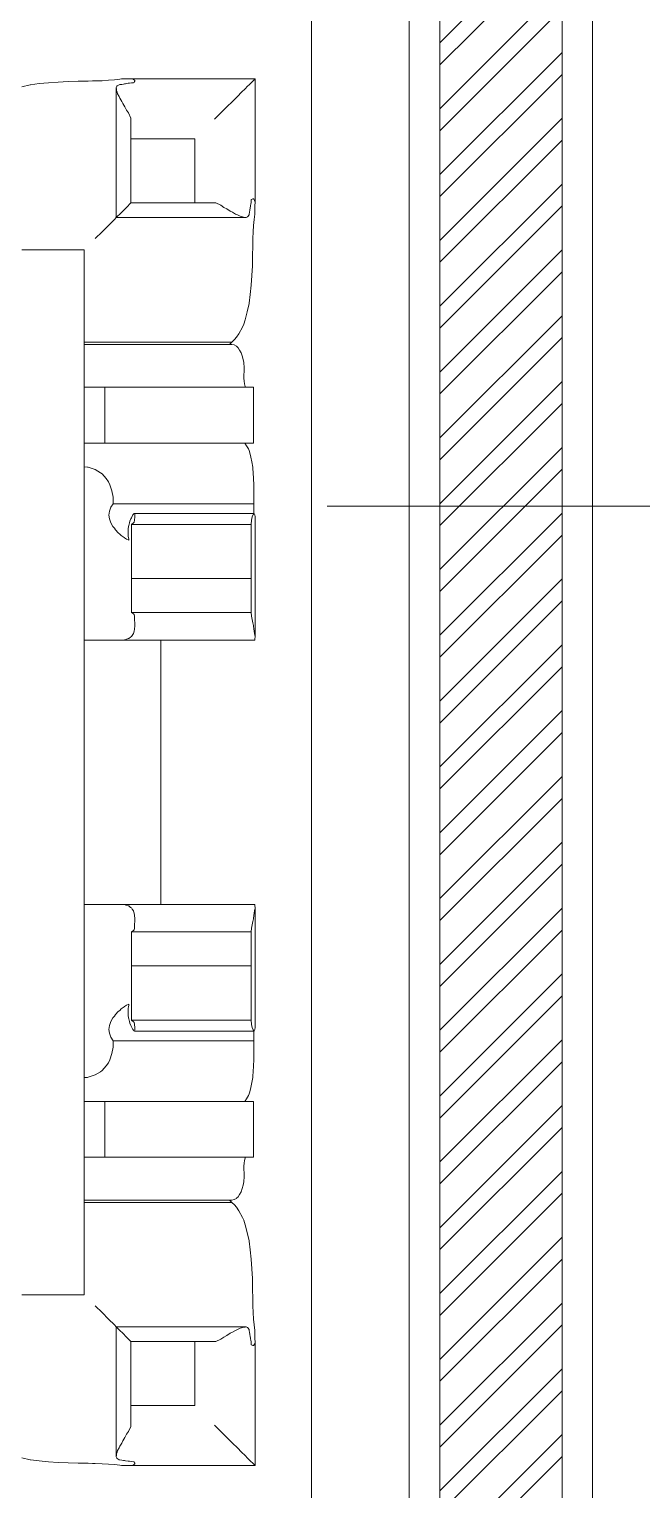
# Model space of a CAD drawing. Header units: millimetres. Extents: x -280308 to 6402717, y -14 to 2073074.
# Drawn here: x 5597 to 6098, y 640568 to 641764 of the extents above; entities that cross this region are included whole.
import ezdxf
from ezdxf.enums import TextEntityAlignment as Align

# ---------------------------------------------------------------- set-up
doc = ezdxf.new("R2010")
doc.units = ezdxf.units.MM
doc.linetypes.add('ACAD_ISO08W100', pattern=[36, 24, -3, 6, -3])
doc.layers.get('0').update_dxf_attribs({"lineweight": 0})
for name, color, linetype, lineweight in [('A-ALINE-3', 111, 'Continuous', 15), ('A-ALINE-6', 117, 'Continuous', 9), ('A-ANNOTATION', 144, 'Continuous', 0)]:
    doc.layers.add(name, color=color, linetype=linetype, lineweight=lineweight)
doc.layers.add('A-FILL-1', color=7, linetype='Continuous', lineweight=0, true_color=0x454545)
doc.layers.add('SectionCutEdges', color=7, linetype='Continuous', lineweight=35, true_color=0xa5aeb1)
doc.layers.add('A-TEXT', color=254, linetype='Continuous')
doc.styles.get("Standard").update_dxf_attribs({"font": 'arial.ttf'})

# ---------------------------------------------------------------- blocks, each defined once
blk = doc.blocks.new('A$C18a5d4e7')
at = {"color": 0, "linetype": 'ByBlock', "lineweight": -2}
for p, q in [((-0.08, 0.08), (-0.08, 4.2166)), ((-0.31, 1.7951), (-0.3169, 1.7935)), ((-0.3098, 1.7951), (-0.31, 1.7951)), ((-0.3027, 1.796), (-0.3098, 1.7951)), ((-0.2951, 1.7967), (-0.3027, 1.796)), ((-0.2872, 1.7973), (-0.2951, 1.7967)), ((-0.2791, 1.7977), (-0.2872, 1.7973)), ((-0.2709, 1.7979), (-0.2791, 1.7977)), ((-0.2627, 1.798), (-0.2709, 1.7979)), ((-0.259, 1.7982), (-0.2627, 1.798)), ((-0.2569, 1.7982), (-0.259, 1.7982)), ((-0.2513, 1.7984), (-0.2569, 1.7982)), ((-0.2461, 1.7987), (-0.2513, 1.7984)), ((-0.2412, 1.7991), (-0.2461, 1.7987)), ((-0.2368, 1.7996), (-0.2412, 1.7991)), ((-0.2396, 1.7926), (-0.2391, 1.7938)), ((-0.2391, 1.7938), (-0.2388, 1.7941)), ((-0.2388, 1.7941), (-0.2374, 1.7951)), ((-0.2374, 1.7951), (-0.2373, 1.7951)), ((-0.2373, 1.7951), (-0.2368, 1.7952)), ((-0.2353, 1.7998), (-0.2368, 1.7996)), ((-0.2368, 1.7952), (-0.2351, 1.7954)), ((-0.233, 1.7998), (-0.2353, 1.7998)), ((-0.2351, 1.7954), (-0.2336, 1.7956)), ((-0.2336, 1.7956), (-0.233, 1.7957)), ((-0.2298, 1.7998), (-0.233, 1.7998)), ((-0.233, 1.7957), (-0.2322, 1.7959)), ((-0.2322, 1.7959), (-0.2298, 1.7963)), ((-0.2273, 1.7998), (-0.2298, 1.7998)), ((-0.2298, 1.7963), (-0.2288, 1.7964)), ((-0.2288, 1.7964), (-0.2273, 1.7966)), ((-0.227, 1.7999), (-0.2273, 1.7998)), ((-0.2273, 1.7966), (-0.2256, 1.7967)), ((-0.2256, 1.7994), (-0.227, 1.7999)), ((-0.227, 1.7999), (-0.1261, 1.7999)), ((-0.2246, 1.7988), (-0.2256, 1.7994)), ((-0.2256, 1.7967), (-0.2249, 1.7968)), ((-0.2249, 1.7968), (-0.2246, 1.7976)), ((-0.2244, 1.7985), (-0.2246, 1.7988)), ((-0.2246, 1.7976), (-0.2244, 1.798)), ((-0.2244, 1.798), (-0.2244, 1.7985)), ((-0.1322, 1.7938), (-0.1343, 1.7917)), ((-0.1309, 1.7951), (-0.1322, 1.7938)), ((-0.1304, 1.7956), (-0.1309, 1.7951)), ((-0.1275, 1.7985), (-0.1304, 1.7956)), ((-0.1261, 1.7999), (-0.1275, 1.7985)), ((-0.1261, 1.7999), (-0.1261, 1.699)), ((-0.2396, 1.7926), (-0.2396, 1.6864)), ((-0.2395, 1.7917), (-0.2396, 1.7926)), ((-0.2394, 1.7904), (-0.2395, 1.7917)), ((-0.2389, 1.7889), (-0.2394, 1.7904)), ((-0.2385, 1.7876), (-0.2389, 1.7889)), ((-0.2374, 1.7854), (-0.2385, 1.7876)), ((-0.2368, 1.784), (-0.2374, 1.7854)), ((-0.2352, 1.7814), (-0.2368, 1.784)), ((-0.1406, 1.7854), (-0.1446, 1.7814)), ((-0.1371, 1.7889), (-0.1406, 1.7854)), ((-0.1343, 1.7917), (-0.1371, 1.7889)), ((-0.2344, 1.7796), (-0.2352, 1.7814)), ((-0.2325, 1.7769), (-0.2344, 1.7796)), ((-0.2313, 1.7743), (-0.2325, 1.7769)), ((-0.2296, 1.772), (-0.2313, 1.7743)), ((-0.2277, 1.7678), (-0.2296, 1.772)), ((-0.154, 1.772), (-0.1592, 1.7668)), ((-0.1491, 1.7769), (-0.154, 1.772)), ((-0.1446, 1.7814), (-0.1491, 1.7769)), ((-0.2277, 1.7678), (-0.2277, 1.7507)), ((-0.2277, 1.7507), (-0.1753, 1.7507)), ((-0.2277, 1.6983), (-0.2277, 1.7507)), ((-0.1753, 1.7507), (-0.1753, 1.6983)), ((-0.2313, 1.6947), (-0.2277, 1.6983)), ((-0.2277, 1.6983), (-0.1753, 1.6983)), ((-0.1753, 1.6983), (-0.1582, 1.6983)), ((-0.1582, 1.6983), (-0.154, 1.6964)), ((-0.1296, 1.6972), (-0.1294, 1.6987)), ((-0.1294, 1.6987), (-0.1293, 1.7004)), ((-0.1293, 1.7004), (-0.1292, 1.7011)), ((-0.1292, 1.7011), (-0.1284, 1.7014)), ((-0.1284, 1.7014), (-0.128, 1.7016)), ((-0.128, 1.7016), (-0.1275, 1.7016)), ((-0.1275, 1.7016), (-0.1272, 1.7014)), ((-0.1272, 1.7014), (-0.1266, 1.7004)), ((-0.1266, 1.7004), (-0.1261, 1.699)), ((-0.1261, 1.6987), (-0.1262, 1.6962)), ((-0.1261, 1.699), (-0.1261, 1.6987)), ((-0.2412, 1.6848), (-0.2396, 1.6864)), ((-0.2396, 1.6864), (-0.2394, 1.6866)), ((-0.2396, 1.6864), (-0.1334, 1.6864)), ((-0.2394, 1.6866), (-0.2385, 1.6875)), ((-0.2385, 1.6875), (-0.2368, 1.6892)), ((-0.2368, 1.6892), (-0.2344, 1.6916)), ((-0.2344, 1.6916), (-0.2313, 1.6947)), ((-0.154, 1.6964), (-0.1517, 1.6947)), ((-0.1517, 1.6947), (-0.1491, 1.6935)), ((-0.1491, 1.6935), (-0.1464, 1.6916)), ((-0.1464, 1.6916), (-0.1446, 1.6908)), ((-0.1446, 1.6908), (-0.142, 1.6892)), ((-0.142, 1.6892), (-0.1406, 1.6886)), ((-0.1406, 1.6886), (-0.1384, 1.6875)), ((-0.1384, 1.6875), (-0.1371, 1.6871)), ((-0.1371, 1.6871), (-0.1356, 1.6866)), ((-0.1356, 1.6866), (-0.1343, 1.6865)), ((-0.1343, 1.6865), (-0.1334, 1.6864)), ((-0.1334, 1.6864), (-0.1322, 1.6869)), ((-0.1322, 1.6869), (-0.1319, 1.6871)), ((-0.1319, 1.6871), (-0.1309, 1.6886)), ((-0.1309, 1.6886), (-0.1308, 1.6892)), ((-0.1309, 1.6886), (-0.1309, 1.6886)), ((-0.1308, 1.6892), (-0.1306, 1.6909)), ((-0.1306, 1.6909), (-0.1304, 1.6924)), ((-0.1304, 1.6924), (-0.1303, 1.693)), ((-0.1303, 1.693), (-0.1301, 1.6938)), ((-0.1301, 1.6938), (-0.1297, 1.6962)), ((-0.1297, 1.6962), (-0.1296, 1.6972)), ((-0.1264, 1.6892), (-0.1269, 1.6848)), ((-0.1262, 1.6907), (-0.1264, 1.6892)), ((-0.1262, 1.6962), (-0.1262, 1.693)), ((-0.1262, 1.693), (-0.1262, 1.6907)), ((-0.2569, 1.6691), (-0.2513, 1.6747)), ((-0.2513, 1.6747), (-0.2461, 1.6799)), ((-0.2461, 1.6799), (-0.2412, 1.6848)), ((-0.1276, 1.6747), (-0.1278, 1.6691)), ((-0.1273, 1.6799), (-0.1276, 1.6747)), ((-0.1269, 1.6848), (-0.1273, 1.6799)), ((-0.128, 1.6633), (-0.1281, 1.6551)), ((-0.1278, 1.667), (-0.128, 1.6633)), ((-0.1278, 1.6691), (-0.1278, 1.667)), ((-0.31, 1.66), (-0.3169, 1.66)), ((-0.3027, 1.66), (-0.31, 1.66)), ((-0.2951, 1.66), (-0.3027, 1.66)), ((-0.2872, 1.66), (-0.2951, 1.66)), ((-0.2791, 1.66), (-0.2872, 1.66)), ((-0.2709, 1.66), (-0.2791, 1.66)), ((-0.266, 1.66), (-0.2709, 1.66)), ((-0.266, 1.6551), (-0.266, 1.66)), ((-0.266, 1.6468), (-0.266, 1.6551)), ((-0.1281, 1.6551), (-0.1283, 1.6468)), ((-0.266, 1.6468), (-0.266, 1.6388)), ((-0.266, 1.6309), (-0.266, 1.6388)), ((-0.1287, 1.6388), (-0.1293, 1.6309)), ((-0.1283, 1.6468), (-0.1287, 1.6388)), ((-0.266, 1.6233), (-0.266, 1.6309)), ((-0.1293, 1.6309), (-0.13, 1.6233)), ((-0.266, 1.616), (-0.266, 1.6233)), ((-0.266, 1.6091), (-0.266, 1.616)), ((-0.1309, 1.616), (-0.1325, 1.6091)), ((-0.13, 1.6233), (-0.1309, 1.6162)), ((-0.1309, 1.6162), (-0.1309, 1.616)), ((-0.266, 1.6027), (-0.266, 1.6091)), ((-0.266, 1.5967), (-0.266, 1.6027)), ((-0.1342, 1.6027), (-0.1354, 1.5991)), ((-0.1325, 1.6091), (-0.1342, 1.6027)), ((-0.266, 1.5913), (-0.266, 1.5967)), ((-0.266, 1.5865), (-0.266, 1.5913)), ((-0.1394, 1.5913), (-0.1413, 1.5884)), ((-0.1365, 1.5967), (-0.1394, 1.5913)), ((-0.1354, 1.5991), (-0.1365, 1.5967)), ((-0.266, 1.5844), (-0.266, 1.5865)), ((-0.266, 1.5844), (-0.145, 1.5844)), ((-0.266, 1.5825), (-0.266, 1.5844)), ((-0.266, 1.5825), (-0.1471, 1.5825)), ((-0.266, 1.5821), (-0.266, 1.5825)), ((-0.266, 1.5812), (-0.266, 1.5821)), ((-0.266, 1.5798), (-0.266, 1.5812)), ((-0.266, 1.5779), (-0.266, 1.5798)), ((-0.145, 1.5844), (-0.1471, 1.5825)), ((-0.1471, 1.5825), (-0.1452, 1.5825)), ((-0.1452, 1.5825), (-0.1432, 1.5821)), ((-0.1429, 1.5865), (-0.145, 1.5844)), ((-0.1432, 1.5821), (-0.1413, 1.5812)), ((-0.1413, 1.5884), (-0.1429, 1.5865)), ((-0.1413, 1.5812), (-0.1413, 1.5811)), ((-0.1413, 1.5811), (-0.1399, 1.5798)), ((-0.1399, 1.5798), (-0.1387, 1.5779)), ((-0.266, 1.5757), (-0.266, 1.5779)), ((-0.266, 1.5731), (-0.266, 1.5757)), ((-0.266, 1.5702), (-0.266, 1.5731)), ((-0.266, 1.5671), (-0.266, 1.5702)), ((-0.266, 1.5639), (-0.266, 1.5671)), ((-0.1387, 1.5779), (-0.1375, 1.5757)), ((-0.1375, 1.5757), (-0.1366, 1.5731)), ((-0.1366, 1.5731), (-0.1358, 1.5702)), ((-0.1358, 1.5702), (-0.1354, 1.5677)), ((-0.1354, 1.5677), (-0.1353, 1.5671)), ((-0.1353, 1.5671), (-0.1351, 1.5639)), ((-0.266, 1.5606), (-0.266, 1.5639)), ((-0.266, 1.5573), (-0.266, 1.5606)), ((-0.266, 1.5548), (-0.266, 1.5573)), ((-0.266, 1.5524), (-0.266, 1.5548)), ((-0.1351, 1.5606), (-0.1352, 1.5573)), ((-0.1352, 1.5573), (-0.1352, 1.5548)), ((-0.1352, 1.5548), (-0.135, 1.5524)), ((-0.1351, 1.5639), (-0.1351, 1.5606)), ((-0.266, 1.5502), (-0.266, 1.5524)), ((-0.266, 1.5481), (-0.266, 1.5502)), ((-0.266, 1.5474), (-0.266, 1.5481)), ((-0.2627, 1.5474), (-0.266, 1.5474)), ((-0.266, 1.5018), (-0.266, 1.5474)), ((-0.2569, 1.5474), (-0.2627, 1.5474)), ((-0.2513, 1.5474), (-0.2569, 1.5474)), ((-0.2491, 1.5474), (-0.2513, 1.5474)), ((-0.2491, 1.5018), (-0.2491, 1.5474)), ((-0.2491, 1.5474), (-0.1339, 1.5474)), ((-0.135, 1.5524), (-0.1347, 1.5502)), ((-0.1347, 1.5502), (-0.1342, 1.5481)), ((-0.1342, 1.5481), (-0.1339, 1.5474)), ((-0.1339, 1.5474), (-0.1274, 1.5474)), ((-0.1274, 1.5474), (-0.1274, 1.5018)), ((-0.266, 1.5018), (-0.2627, 1.5018)), ((-0.266, 1.4996), (-0.266, 1.5018)), ((-0.266, 1.4969), (-0.266, 1.4996)), ((-0.266, 1.4938), (-0.266, 1.4969)), ((-0.2627, 1.5018), (-0.2569, 1.5018)), ((-0.2569, 1.5018), (-0.2513, 1.5018)), ((-0.2513, 1.5018), (-0.2491, 1.5018)), ((-0.2491, 1.5018), (-0.1346, 1.5018)), ((-0.1346, 1.5018), (-0.133, 1.4996)), ((-0.1346, 1.5018), (-0.1274, 1.5018)), ((-0.133, 1.4996), (-0.1315, 1.4969)), ((-0.1315, 1.4969), (-0.1309, 1.4956)), ((-0.1309, 1.4956), (-0.1303, 1.4938)), ((-0.266, 1.4903), (-0.266, 1.4938)), ((-0.266, 1.4863), (-0.266, 1.4903)), ((-0.266, 1.4822), (-0.266, 1.4863)), ((-0.1303, 1.4938), (-0.1295, 1.4903)), ((-0.1295, 1.4903), (-0.1287, 1.4863)), ((-0.1287, 1.4863), (-0.128, 1.4821)), ((-0.2633, 1.4821), (-0.266, 1.4822)), ((-0.266, 1.3405), (-0.266, 1.4822)), ((-0.2627, 1.482), (-0.2633, 1.4821)), ((-0.2569, 1.4801), (-0.2627, 1.482)), ((-0.2525, 1.4775), (-0.2569, 1.4801)), ((-0.2513, 1.4766), (-0.2525, 1.4775)), ((-0.2478, 1.4727), (-0.2513, 1.4766)), ((-0.2461, 1.4701), (-0.2478, 1.4727)), ((-0.128, 1.4821), (-0.1278, 1.4808)), ((-0.1278, 1.4808), (-0.1276, 1.4775)), ((-0.1276, 1.4775), (-0.1274, 1.4727)), ((-0.1274, 1.4727), (-0.1272, 1.4677)), ((-0.2449, 1.4677), (-0.2461, 1.4701)), ((-0.2432, 1.4626), (-0.2449, 1.4677)), ((-0.2423, 1.4574), (-0.2432, 1.4626)), ((-0.1272, 1.4677), (-0.127, 1.4626)), ((-0.127, 1.4626), (-0.127, 1.4574)), ((-0.2452, 1.446), (-0.2441, 1.4492)), ((-0.2441, 1.4492), (-0.2422, 1.4521)), ((-0.2422, 1.4521), (-0.2423, 1.4574)), ((-0.2422, 1.4521), (-0.127, 1.4521)), ((-0.1271, 1.4492), (-0.1272, 1.446)), ((-0.127, 1.4521), (-0.1271, 1.4492)), ((-0.127, 1.4574), (-0.127, 1.4521)), ((-0.2456, 1.4428), (-0.2452, 1.446)), ((-0.2453, 1.4396), (-0.2456, 1.4428)), ((-0.2442, 1.4364), (-0.2453, 1.4396)), ((-0.2424, 1.4334), (-0.2442, 1.4364)), ((-0.2289, 1.4364), (-0.2295, 1.4342)), ((-0.2286, 1.4378), (-0.2289, 1.4364)), ((-0.2278, 1.4396), (-0.2286, 1.4378)), ((-0.2273, 1.4406), (-0.2278, 1.4396)), ((-0.2262, 1.4428), (-0.2273, 1.4407)), ((-0.2273, 1.4407), (-0.2273, 1.4406)), ((-0.2273, 1.4352), (-0.2256, 1.4365)), ((-0.2273, 1.3909), (-0.2273, 1.4352)), ((-0.2273, 1.4352), (-0.1294, 1.4352)), ((-0.2256, 1.4435), (-0.2262, 1.4429)), ((-0.2262, 1.4429), (-0.2262, 1.4428)), ((-0.2252, 1.4441), (-0.2256, 1.4435)), ((-0.2256, 1.4365), (-0.2249, 1.4369)), ((-0.2246, 1.4442), (-0.2252, 1.4441)), ((-0.2249, 1.4369), (-0.2248, 1.4387)), ((-0.2248, 1.4387), (-0.2245, 1.4414)), ((-0.2244, 1.4433), (-0.2246, 1.4442)), ((-0.2246, 1.4442), (-0.1272, 1.4442)), ((-0.2245, 1.4414), (-0.2244, 1.4423)), ((-0.2244, 1.4423), (-0.2244, 1.4433)), ((-0.129, 1.4387), (-0.1294, 1.4352)), ((-0.1294, 1.4352), (-0.1294, 1.3909)), ((-0.1284, 1.4414), (-0.129, 1.4387)), ((-0.1276, 1.4433), (-0.1284, 1.4414)), ((-0.1275, 1.4434), (-0.1276, 1.4433)), ((-0.1272, 1.4442), (-0.1275, 1.4434)), ((-0.1272, 1.446), (-0.1272, 1.4442)), ((-0.1268, 1.4441), (-0.1272, 1.4442)), ((-0.1272, 1.4442), (-0.1272, 1.4442)), ((-0.1264, 1.4429), (-0.1268, 1.4441)), ((-0.1261, 1.4414), (-0.1264, 1.4429)), ((-0.1261, 1.4414), (-0.1261, 1.3438)), ((-0.2412, 1.432), (-0.2424, 1.4334)), ((-0.2403, 1.4307), (-0.2412, 1.432)), ((-0.238, 1.4282), (-0.2403, 1.4307)), ((-0.2368, 1.4273), (-0.238, 1.4282)), ((-0.2356, 1.4261), (-0.2368, 1.4273)), ((-0.2333, 1.4244), (-0.2356, 1.4261)), ((-0.233, 1.4242), (-0.2333, 1.4244)), ((-0.2313, 1.4231), (-0.233, 1.4242)), ((-0.2298, 1.4225), (-0.2313, 1.4231)), ((-0.2298, 1.4315), (-0.23, 1.4307)), ((-0.23, 1.4307), (-0.23, 1.4303)), ((-0.23, 1.4303), (-0.23, 1.4282)), ((-0.23, 1.4282), (-0.23, 1.4262)), ((-0.23, 1.4262), (-0.2299, 1.4261)), ((-0.2299, 1.4261), (-0.2298, 1.4254)), ((-0.2296, 1.4334), (-0.2298, 1.4315)), ((-0.2298, 1.4254), (-0.2297, 1.4244)), ((-0.2297, 1.4244), (-0.2295, 1.4231)), ((-0.2295, 1.4342), (-0.2296, 1.4334)), ((-0.2295, 1.4231), (-0.2294, 1.4223)), ((-0.2294, 1.4223), (-0.2298, 1.4225)), ((-0.2273, 1.363), (-0.2273, 1.3909)), ((-0.2273, 1.3909), (-0.1294, 1.3909)), ((-0.1294, 1.3909), (-0.1294, 1.363)), ((-0.2273, 1.363), (-0.1294, 1.363)), ((-0.2256, 1.3619), (-0.2273, 1.363)), ((-0.1294, 1.363), (-0.129, 1.36)), ((-0.2249, 1.3614), (-0.2256, 1.3619)), ((-0.2248, 1.36), (-0.2249, 1.3614)), ((-0.2246, 1.3572), (-0.2248, 1.36)), ((-0.2246, 1.3567), (-0.2246, 1.3572)), ((-0.2244, 1.3545), (-0.2246, 1.3567)), ((-0.2246, 1.3497), (-0.2244, 1.352)), ((-0.2244, 1.3544), (-0.2244, 1.3545)), ((-0.2244, 1.352), (-0.2244, 1.3544)), ((-0.129, 1.36), (-0.1285, 1.3572)), ((-0.1285, 1.3572), (-0.128, 1.3545)), ((-0.128, 1.3545), (-0.1275, 1.3524)), ((-0.1275, 1.3524), (-0.1275, 1.352)), ((-0.1275, 1.352), (-0.1272, 1.3497)), ((-0.266, 1.3405), (-0.2627, 1.3405)), ((-0.266, 1.1241), (-0.266, 1.3405)), ((-0.2627, 1.3405), (-0.2569, 1.3405)), ((-0.2569, 1.3405), (-0.2513, 1.3405)), ((-0.2513, 1.3405), (-0.2461, 1.3405)), ((-0.2412, 1.3405), (-0.2461, 1.3405)), ((-0.2412, 1.3405), (-0.2368, 1.3405)), ((-0.2368, 1.3405), (-0.2344, 1.3405)), ((-0.2344, 1.3405), (-0.233, 1.3407)), ((-0.2033, 1.3405), (-0.2344, 1.3405)), ((-0.233, 1.3407), (-0.2317, 1.341)), ((-0.2317, 1.341), (-0.2298, 1.3417)), ((-0.2298, 1.3417), (-0.2295, 1.3418)), ((-0.2295, 1.3418), (-0.2279, 1.3429)), ((-0.2279, 1.3429), (-0.2273, 1.3434)), ((-0.2273, 1.3434), (-0.2266, 1.3443)), ((-0.2266, 1.3443), (-0.2256, 1.3458)), ((-0.2256, 1.3459), (-0.225, 1.3477)), ((-0.2256, 1.3458), (-0.2256, 1.3459)), ((-0.225, 1.3477), (-0.2246, 1.3495)), ((-0.2246, 1.3495), (-0.2246, 1.3497)), ((-0.2033, 1.1241), (-0.2033, 1.3405)), ((-0.1262, 1.3405), (-0.2033, 1.3405)), ((-0.1272, 1.3497), (-0.1269, 1.3477)), ((-0.1269, 1.3477), (-0.1266, 1.3458)), ((-0.1266, 1.3458), (-0.1262, 1.3443)), ((-0.1262, 1.3443), (-0.1261, 1.3438)), ((-0.1261, 1.3429), (-0.1262, 1.3418)), ((-0.1262, 1.3418), (-0.1262, 1.341)), ((-0.1262, 1.341), (-0.1262, 1.3405)), ((-0.1261, 1.3438), (-0.1261, 1.3429)), ((-0.266, 1.1241), (-0.2627, 1.1241)), ((-0.266, 0.9824), (-0.266, 1.1241)), ((-0.2627, 1.1241), (-0.2569, 1.1241)), ((-0.2513, 1.1241), (-0.2569, 1.1241)), ((-0.2513, 1.1241), (-0.2461, 1.1241)), ((-0.2412, 1.1241), (-0.2461, 1.1241)), ((-0.2412, 1.1241), (-0.2368, 1.1241)), ((-0.2368, 1.1241), (-0.2344, 1.1241)), ((-0.2344, 1.1241), (-0.233, 1.1239)), ((-0.2033, 1.1241), (-0.2344, 1.1241)), ((-0.2033, 1.1241), (-0.1262, 1.1241)), ((-0.1262, 1.1236), (-0.1262, 1.1241)), ((-0.233, 1.1239), (-0.2317, 1.1236)), ((-0.2317, 1.1236), (-0.2298, 1.1229)), ((-0.2298, 1.1229), (-0.2295, 1.1228)), ((-0.2295, 1.1228), (-0.2279, 1.1217)), ((-0.2279, 1.1217), (-0.2273, 1.1212)), ((-0.2266, 1.1203), (-0.2273, 1.1212)), ((-0.2266, 1.1203), (-0.2256, 1.1188)), ((-0.2256, 1.1188), (-0.2256, 1.1187)), ((-0.2256, 1.1187), (-0.225, 1.1169)), ((-0.225, 1.1169), (-0.2246, 1.1151)), ((-0.2246, 1.1151), (-0.2246, 1.1149)), ((-0.2244, 1.1126), (-0.2246, 1.1149)), ((-0.2244, 1.1102), (-0.2244, 1.1126)), ((-0.1275, 1.1122), (-0.128, 1.1101)), ((-0.1272, 1.1149), (-0.1275, 1.1126)), ((-0.1275, 1.1126), (-0.1275, 1.1122)), ((-0.1272, 1.1149), (-0.1269, 1.1169)), ((-0.1269, 1.1169), (-0.1266, 1.1188)), ((-0.1266, 1.1188), (-0.1262, 1.1203)), ((-0.1262, 1.1228), (-0.1262, 1.1236)), ((-0.1261, 1.1217), (-0.1262, 1.1228)), ((-0.1261, 1.1208), (-0.1262, 1.1203)), ((-0.1261, 1.1208), (-0.1261, 1.1217)), ((-0.1261, 1.1208), (-0.1261, 1.0232)), ((-0.2256, 1.1027), (-0.2273, 1.1016)), ((-0.1294, 1.1016), (-0.2273, 1.1016)), ((-0.2273, 1.1016), (-0.2273, 1.0737)), ((-0.2249, 1.1032), (-0.2256, 1.1027)), ((-0.2248, 1.1046), (-0.2249, 1.1032)), ((-0.2246, 1.1074), (-0.2248, 1.1046)), ((-0.2246, 1.1079), (-0.2244, 1.1101)), ((-0.2246, 1.1074), (-0.2246, 1.1079)), ((-0.2244, 1.1101), (-0.2244, 1.1102)), ((-0.1294, 1.1016), (-0.129, 1.1046)), ((-0.1294, 1.0737), (-0.1294, 1.1016)), ((-0.129, 1.1046), (-0.1285, 1.1074)), ((-0.128, 1.1101), (-0.1285, 1.1074)), ((-0.1294, 1.0737), (-0.2273, 1.0737)), ((-0.2273, 1.0737), (-0.2273, 1.0294)), ((-0.1294, 1.0294), (-0.1294, 1.0737)), ((-0.2333, 1.0402), (-0.2356, 1.0385)), ((-0.233, 1.0404), (-0.2333, 1.0402)), ((-0.2313, 1.0415), (-0.233, 1.0404)), ((-0.2298, 1.0421), (-0.2313, 1.0415)), ((-0.2294, 1.0423), (-0.2298, 1.0421)), ((-0.2298, 1.0392), (-0.2297, 1.0402)), ((-0.2297, 1.0402), (-0.2295, 1.0415)), ((-0.2295, 1.0415), (-0.2294, 1.0423)), ((-0.2424, 1.0312), (-0.2442, 1.0282)), ((-0.2412, 1.0326), (-0.2424, 1.0312)), ((-0.2403, 1.0339), (-0.2412, 1.0326)), ((-0.238, 1.0364), (-0.2403, 1.0339)), ((-0.2368, 1.0373), (-0.238, 1.0364)), ((-0.2356, 1.0385), (-0.2368, 1.0373)), ((-0.23, 1.0384), (-0.2299, 1.0385)), ((-0.23, 1.0364), (-0.23, 1.0384)), ((-0.23, 1.0343), (-0.23, 1.0364)), ((-0.23, 1.0339), (-0.23, 1.0343)), ((-0.2298, 1.0331), (-0.23, 1.0339)), ((-0.2299, 1.0385), (-0.2298, 1.0392)), ((-0.2296, 1.0312), (-0.2298, 1.0331)), ((-0.2295, 1.0304), (-0.2296, 1.0312)), ((-0.2289, 1.0282), (-0.2295, 1.0304)), ((-0.1294, 1.0294), (-0.2273, 1.0294)), ((-0.2273, 1.0294), (-0.2256, 1.0281)), ((-0.129, 1.0259), (-0.1294, 1.0294)), ((-0.2453, 1.025), (-0.2456, 1.0218)), ((-0.2456, 1.0218), (-0.2452, 1.0186)), ((-0.2442, 1.0282), (-0.2453, 1.025)), ((-0.2452, 1.0186), (-0.2441, 1.0154)), ((-0.2286, 1.0268), (-0.2289, 1.0282)), ((-0.2278, 1.025), (-0.2286, 1.0268)), ((-0.2273, 1.024), (-0.2278, 1.025)), ((-0.2273, 1.0239), (-0.2273, 1.024)), ((-0.2262, 1.0218), (-0.2273, 1.0239)), ((-0.2262, 1.0217), (-0.2262, 1.0218)), ((-0.2256, 1.0211), (-0.2262, 1.0217)), ((-0.2256, 1.0281), (-0.2249, 1.0277)), ((-0.2252, 1.0205), (-0.2256, 1.0211)), ((-0.2246, 1.0204), (-0.2252, 1.0205)), ((-0.2249, 1.0277), (-0.2248, 1.0259)), ((-0.2248, 1.0259), (-0.2245, 1.0232)), ((-0.2244, 1.0213), (-0.2246, 1.0204)), ((-0.1272, 1.0204), (-0.2246, 1.0204)), ((-0.2245, 1.0232), (-0.2244, 1.0223)), ((-0.2244, 1.0223), (-0.2244, 1.0213)), ((-0.1284, 1.0232), (-0.129, 1.0259)), ((-0.1276, 1.0213), (-0.1284, 1.0232)), ((-0.1275, 1.0212), (-0.1276, 1.0213)), ((-0.1272, 1.0204), (-0.1275, 1.0212)), ((-0.1268, 1.0205), (-0.1272, 1.0204)), ((-0.1272, 1.0186), (-0.1272, 1.0204)), ((-0.1272, 1.0204), (-0.1272, 1.0204)), ((-0.1271, 1.0154), (-0.1272, 1.0186)), ((-0.1264, 1.0217), (-0.1268, 1.0205)), ((-0.1261, 1.0232), (-0.1264, 1.0217)), ((-0.2441, 1.0154), (-0.2422, 1.0125)), ((-0.2423, 1.0072), (-0.2432, 1.002)), ((-0.2422, 1.0125), (-0.2423, 1.0072)), ((-0.127, 1.0125), (-0.2422, 1.0125)), ((-0.127, 1.0125), (-0.1271, 1.0154)), ((-0.127, 1.0072), (-0.127, 1.0125)), ((-0.127, 1.002), (-0.127, 1.0072)), ((-0.2461, 0.9945), (-0.2478, 0.9919)), ((-0.2449, 0.9969), (-0.2461, 0.9945)), ((-0.2432, 1.002), (-0.2449, 0.9969)), ((-0.1274, 0.9919), (-0.1272, 0.9969)), ((-0.1272, 0.9969), (-0.127, 1.002)), ((-0.2633, 0.9825), (-0.266, 0.9824)), ((-0.266, 0.9783), (-0.266, 0.9824)), ((-0.2627, 0.9826), (-0.2633, 0.9825)), ((-0.2569, 0.9845), (-0.2627, 0.9826)), ((-0.2525, 0.9871), (-0.2569, 0.9845)), ((-0.2513, 0.988), (-0.2525, 0.9871)), ((-0.2478, 0.9919), (-0.2513, 0.988)), ((-0.1287, 0.9783), (-0.128, 0.9825)), ((-0.128, 0.9825), (-0.1278, 0.9838)), ((-0.1278, 0.9838), (-0.1276, 0.9871)), ((-0.1276, 0.9871), (-0.1274, 0.9919)), ((-0.266, 0.9743), (-0.266, 0.9783)), ((-0.266, 0.9708), (-0.266, 0.9743)), ((-0.266, 0.9677), (-0.266, 0.9708)), ((-0.1315, 0.9677), (-0.1309, 0.969)), ((-0.1309, 0.969), (-0.1303, 0.9708)), ((-0.1303, 0.9708), (-0.1295, 0.9743)), ((-0.1295, 0.9743), (-0.1287, 0.9783)), ((-0.266, 0.965), (-0.266, 0.9677)), ((-0.266, 0.9628), (-0.266, 0.965)), ((-0.266, 0.9628), (-0.2627, 0.9628)), ((-0.266, 0.9172), (-0.266, 0.9628)), ((-0.2627, 0.9628), (-0.2569, 0.9628)), ((-0.2569, 0.9628), (-0.2513, 0.9628)), ((-0.2513, 0.9628), (-0.2491, 0.9628)), ((-0.2491, 0.9628), (-0.2491, 0.9172)), ((-0.1346, 0.9628), (-0.2491, 0.9628)), ((-0.1346, 0.9628), (-0.133, 0.965)), ((-0.1346, 0.9628), (-0.1274, 0.9628)), ((-0.133, 0.965), (-0.1315, 0.9677)), ((-0.1274, 0.9172), (-0.1274, 0.9628)), ((-0.2627, 0.9172), (-0.266, 0.9172)), ((-0.266, 0.9165), (-0.266, 0.9172)), ((-0.266, 0.9144), (-0.266, 0.9165)), ((-0.266, 0.9122), (-0.266, 0.9144)), ((-0.266, 0.9098), (-0.266, 0.9122)), ((-0.266, 0.9073), (-0.266, 0.9098)), ((-0.2569, 0.9172), (-0.2627, 0.9172)), ((-0.2513, 0.9172), (-0.2569, 0.9172)), ((-0.2491, 0.9172), (-0.2513, 0.9172)), ((-0.1339, 0.9172), (-0.2491, 0.9172)), ((-0.1352, 0.9098), (-0.135, 0.9122)), ((-0.1352, 0.9073), (-0.1352, 0.9098)), ((-0.135, 0.9122), (-0.1347, 0.9144)), ((-0.1347, 0.9144), (-0.1342, 0.9165)), ((-0.1342, 0.9165), (-0.1339, 0.9172)), ((-0.1274, 0.9172), (-0.1339, 0.9172)), ((-0.266, 0.904), (-0.266, 0.9073)), ((-0.266, 0.9007), (-0.266, 0.904)), ((-0.266, 0.8975), (-0.266, 0.9007)), ((-0.266, 0.8944), (-0.266, 0.8975)), ((-0.1358, 0.8944), (-0.1354, 0.8969)), ((-0.1354, 0.8969), (-0.1353, 0.8975)), ((-0.1353, 0.8975), (-0.1351, 0.9007)), ((-0.1351, 0.904), (-0.1352, 0.9073)), ((-0.1351, 0.9007), (-0.1351, 0.904)), ((-0.266, 0.8915), (-0.266, 0.8944)), ((-0.266, 0.8889), (-0.266, 0.8915)), ((-0.266, 0.8867), (-0.266, 0.8889)), ((-0.266, 0.8848), (-0.266, 0.8867)), ((-0.266, 0.8834), (-0.266, 0.8848)), ((-0.1413, 0.8835), (-0.1399, 0.8848)), ((-0.1399, 0.8848), (-0.1387, 0.8867)), ((-0.1387, 0.8867), (-0.1375, 0.8889)), ((-0.1375, 0.8889), (-0.1366, 0.8915)), ((-0.1366, 0.8915), (-0.1358, 0.8944)), ((-0.266, 0.8825), (-0.266, 0.8834)), ((-0.266, 0.8821), (-0.266, 0.8825)), ((-0.1471, 0.8821), (-0.266, 0.8821)), ((-0.266, 0.8802), (-0.266, 0.8821)), ((-0.145, 0.8802), (-0.266, 0.8802)), ((-0.266, 0.8781), (-0.266, 0.8802)), ((-0.266, 0.8733), (-0.266, 0.8781)), ((-0.266, 0.8679), (-0.266, 0.8733)), ((-0.145, 0.8802), (-0.1471, 0.8821)), ((-0.1452, 0.8821), (-0.1471, 0.8821)), ((-0.1452, 0.8821), (-0.1432, 0.8825)), ((-0.1429, 0.8781), (-0.145, 0.8802)), ((-0.1432, 0.8825), (-0.1413, 0.8834)), ((-0.1413, 0.8762), (-0.1429, 0.8781)), ((-0.1413, 0.8834), (-0.1413, 0.8835)), ((-0.1394, 0.8733), (-0.1413, 0.8762)), ((-0.1365, 0.8679), (-0.1394, 0.8733)), ((-0.266, 0.8619), (-0.266, 0.8679)), ((-0.266, 0.8555), (-0.266, 0.8619)), ((-0.1354, 0.8655), (-0.1365, 0.8679)), ((-0.1342, 0.8619), (-0.1354, 0.8655)), ((-0.1325, 0.8555), (-0.1342, 0.8619)), ((-0.266, 0.8486), (-0.266, 0.8555)), ((-0.1309, 0.8486), (-0.1325, 0.8555)), ((-0.266, 0.8413), (-0.266, 0.8486)), ((-0.266, 0.8337), (-0.266, 0.8413)), ((-0.1309, 0.8484), (-0.1309, 0.8486)), ((-0.13, 0.8413), (-0.1309, 0.8484)), ((-0.1293, 0.8337), (-0.13, 0.8413)), ((-0.266, 0.8258), (-0.266, 0.8337)), ((-0.266, 0.8178), (-0.266, 0.8258)), ((-0.1287, 0.8258), (-0.1293, 0.8337)), ((-0.1283, 0.8178), (-0.1287, 0.8258)), ((-0.266, 0.8095), (-0.266, 0.8178)), ((-0.1281, 0.8095), (-0.1283, 0.8178)), ((-0.31, 0.8046), (-0.3169, 0.8046)), ((-0.3027, 0.8046), (-0.31, 0.8046)), ((-0.2951, 0.8046), (-0.3027, 0.8046)), ((-0.2872, 0.8046), (-0.2951, 0.8046)), ((-0.2791, 0.8046), (-0.2872, 0.8046)), ((-0.2791, 0.8046), (-0.2709, 0.8046)), ((-0.2709, 0.8046), (-0.266, 0.8046)), ((-0.266, 0.8046), (-0.266, 0.8095)), ((-0.128, 0.8013), (-0.1281, 0.8095)), ((-0.1278, 0.7976), (-0.128, 0.8013)), ((-0.2569, 0.7955), (-0.2513, 0.7899)), ((-0.2513, 0.7899), (-0.2461, 0.7847)), ((-0.1278, 0.7955), (-0.1278, 0.7976)), ((-0.1276, 0.7899), (-0.1278, 0.7955)), ((-0.1273, 0.7847), (-0.1276, 0.7899)), ((-0.2461, 0.7847), (-0.2412, 0.7798)), ((-0.2412, 0.7798), (-0.2396, 0.7782)), ((-0.1334, 0.7782), (-0.2396, 0.7782)), ((-0.2396, 0.7782), (-0.2396, 0.672)), ((-0.2396, 0.7782), (-0.2394, 0.778)), ((-0.2394, 0.778), (-0.2385, 0.7771)), ((-0.1384, 0.7771), (-0.1371, 0.7775)), ((-0.1371, 0.7775), (-0.1356, 0.778)), ((-0.1356, 0.778), (-0.1343, 0.7781)), ((-0.1343, 0.7781), (-0.1334, 0.7782)), ((-0.1334, 0.7782), (-0.1322, 0.7777)), ((-0.1322, 0.7777), (-0.1319, 0.7775)), ((-0.1319, 0.7775), (-0.1309, 0.776)), ((-0.1269, 0.7798), (-0.1273, 0.7847)), ((-0.1264, 0.7754), (-0.1269, 0.7798)), ((-0.2385, 0.7771), (-0.2368, 0.7754)), ((-0.2368, 0.7754), (-0.2344, 0.773)), ((-0.2344, 0.773), (-0.2313, 0.7699)), ((-0.2313, 0.7699), (-0.2277, 0.7663)), ((-0.2277, 0.7663), (-0.1753, 0.7663)), ((-0.2277, 0.7663), (-0.2277, 0.7139)), ((-0.1582, 0.7663), (-0.1753, 0.7663)), ((-0.1753, 0.7663), (-0.1753, 0.7139)), ((-0.1582, 0.7663), (-0.154, 0.7682)), ((-0.154, 0.7682), (-0.1517, 0.7699)), ((-0.1517, 0.7699), (-0.1491, 0.7711)), ((-0.1491, 0.7711), (-0.1464, 0.773)), ((-0.1464, 0.773), (-0.1446, 0.7738)), ((-0.1446, 0.7738), (-0.142, 0.7754)), ((-0.142, 0.7754), (-0.1406, 0.776)), ((-0.1406, 0.776), (-0.1384, 0.7771)), ((-0.1309, 0.776), (-0.1309, 0.776)), ((-0.1309, 0.776), (-0.1308, 0.7754)), ((-0.1308, 0.7754), (-0.1306, 0.7737)), ((-0.1306, 0.7737), (-0.1304, 0.7722)), ((-0.1304, 0.7722), (-0.1303, 0.7716)), ((-0.1303, 0.7716), (-0.1301, 0.7708)), ((-0.1301, 0.7708), (-0.1297, 0.7684)), ((-0.1297, 0.7684), (-0.1296, 0.7674)), ((-0.1296, 0.7674), (-0.1294, 0.7659)), ((-0.1294, 0.7659), (-0.1293, 0.7642)), ((-0.1266, 0.7642), (-0.1261, 0.7656)), ((-0.1262, 0.7739), (-0.1264, 0.7754)), ((-0.1262, 0.7716), (-0.1262, 0.7739)), ((-0.1262, 0.7684), (-0.1262, 0.7716)), ((-0.1261, 0.7659), (-0.1262, 0.7684)), ((-0.1261, 0.7656), (-0.1261, 0.7659)), ((-0.1261, 0.7656), (-0.1261, 0.6647)), ((-0.1293, 0.7642), (-0.1292, 0.7635)), ((-0.1292, 0.7635), (-0.1284, 0.7632)), ((-0.1284, 0.7632), (-0.128, 0.763)), ((-0.128, 0.763), (-0.1275, 0.763)), ((-0.1275, 0.763), (-0.1272, 0.7632)), ((-0.1272, 0.7632), (-0.1266, 0.7642)), ((-0.1753, 0.7139), (-0.2277, 0.7139)), ((-0.2277, 0.7139), (-0.2277, 0.6968)), ((-0.2277, 0.6968), (-0.2296, 0.6926)), ((-0.154, 0.6926), (-0.1592, 0.6978)), ((-0.2352, 0.6832), (-0.2368, 0.6806)), ((-0.2344, 0.685), (-0.2352, 0.6832)), ((-0.2325, 0.6877), (-0.2344, 0.685)), ((-0.2313, 0.6903), (-0.2325, 0.6877)), ((-0.2296, 0.6926), (-0.2313, 0.6903)), ((-0.1491, 0.6877), (-0.154, 0.6926)), ((-0.1446, 0.6832), (-0.1491, 0.6877)), ((-0.1406, 0.6792), (-0.1446, 0.6832)), ((-0.31, 0.6695), (-0.3169, 0.6711)), ((-0.2395, 0.6729), (-0.2396, 0.672)), ((-0.2396, 0.672), (-0.2391, 0.6708)), ((-0.2394, 0.6742), (-0.2395, 0.6729)), ((-0.2389, 0.6757), (-0.2394, 0.6742)), ((-0.2391, 0.6708), (-0.2388, 0.6705)), ((-0.2385, 0.677), (-0.2389, 0.6757)), ((-0.2388, 0.6705), (-0.2374, 0.6695)), ((-0.2374, 0.6792), (-0.2385, 0.677)), ((-0.2368, 0.6806), (-0.2374, 0.6792)), ((-0.1371, 0.6757), (-0.1406, 0.6792)), ((-0.1343, 0.6729), (-0.1371, 0.6757)), ((-0.1322, 0.6708), (-0.1343, 0.6729)), ((-0.1309, 0.6695), (-0.1322, 0.6708)), ((-0.3098, 0.6695), (-0.31, 0.6695)), ((-0.3027, 0.6686), (-0.3098, 0.6695)), ((-0.2951, 0.6679), (-0.3027, 0.6686)), ((-0.2872, 0.6673), (-0.2951, 0.6679)), ((-0.2791, 0.6669), (-0.2872, 0.6673)), ((-0.2709, 0.6667), (-0.2791, 0.6669)), ((-0.2627, 0.6666), (-0.2709, 0.6667)), ((-0.259, 0.6664), (-0.2627, 0.6666)), ((-0.2569, 0.6664), (-0.259, 0.6664)), ((-0.2513, 0.6662), (-0.2569, 0.6664)), ((-0.2461, 0.6659), (-0.2513, 0.6662)), ((-0.2412, 0.6655), (-0.2461, 0.6659)), ((-0.2368, 0.665), (-0.2412, 0.6655)), ((-0.2374, 0.6695), (-0.2373, 0.6695)), ((-0.2373, 0.6695), (-0.2368, 0.6694)), ((-0.2368, 0.6694), (-0.2351, 0.6692)), ((-0.2353, 0.6648), (-0.2368, 0.665)), ((-0.233, 0.6648), (-0.2353, 0.6648)), ((-0.2351, 0.6692), (-0.2336, 0.669)), ((-0.2336, 0.669), (-0.233, 0.6689)), ((-0.233, 0.6689), (-0.2322, 0.6687)), ((-0.2298, 0.6648), (-0.233, 0.6648)), ((-0.2322, 0.6687), (-0.2298, 0.6683)), ((-0.2298, 0.6683), (-0.2288, 0.6682)), ((-0.2273, 0.6647), (-0.2298, 0.6648)), ((-0.2288, 0.6682), (-0.2273, 0.668)), ((-0.2273, 0.668), (-0.2256, 0.6679)), ((-0.227, 0.6647), (-0.2273, 0.6647)), ((-0.2256, 0.6652), (-0.227, 0.6647)), ((-0.1261, 0.6647), (-0.227, 0.6647)), ((-0.2256, 0.6679), (-0.2249, 0.6678)), ((-0.2246, 0.6658), (-0.2256, 0.6652)), ((-0.2249, 0.6678), (-0.2246, 0.667)), ((-0.2246, 0.667), (-0.2244, 0.6666)), ((-0.2244, 0.6661), (-0.2246, 0.6658)), ((-0.2244, 0.6666), (-0.2244, 0.6661)), ((-0.1304, 0.669), (-0.1309, 0.6695)), ((-0.1275, 0.6661), (-0.1304, 0.669)), ((-0.1261, 0.6647), (-0.1275, 0.6661))]:
    blk.add_line(p, q, dxfattribs=at)
at = {"layer": 'SectionCutEdges', "color": 0, "linetype": 'ByBlock', "lineweight": -2}
blk.add_line((0, 7.2), (0, 0), dxfattribs=at)
blk = doc.blocks.new('A$C52fb07ff')
at = {"layer": 'A-FILL-1', "ltscale": 0.25}
h = blk.add_hatch(dxfattribs=at)
h.set_pattern_fill('ANSI32', color=256, scale=4, angle=180)
h.set_pattern_definition([(225, (-199518.888, -295482.39), (26.9407684, -26.9407684), []), (225, (-199536.85, -295482.39), (26.9407684, -26.9407684), [])])
h.paths.add_polyline_path([(51947.8, -9022), (51947.8, -1822), (52047.8, -1822), (52047.8, -9022)])
at = {"layer": 'A-ALINE-3', "linetype": 'Continuous'}
blk.add_lwpolyline([(51947.8, -9022), (51947.8, -1822), (52047.8, -1822), (52047.8, -9022)], close=True, dxfattribs=at)
at = {"layer": 'A-ALINE-6'}
for points in [[(42222.8, -1822), (51922.8, -1822), (51922.8, -9022), (42222.8, -9022)], [(51922.8, -9022), (51922.8, -1822), (52072.8, -1822), (52072.8, -9022)]]:
    blk.add_lwpolyline(points, close=True, dxfattribs=at)
at = {"layer": 'A-FILL-1', "ltscale": 0.25, "xscale": 1000, "yscale": 1000, "zscale": 1000}
blk.add_blockref('A$C18a5d4e7', (51922.8, -9022), dxfattribs=at)
blk = doc.blocks.new('*U539')
at = {"layer": 'A-ANNOTATION', "linetype": 'ACAD_ISO08W100', "ltscale": 0.25}
blk.add_lwpolyline([(0, -7.6411), (0, -228.3482)], dxfattribs=at)
at = {"layer": 'A-TEXT'}
blk.add_attdef('N', text='', height=0.9, dxfattribs=at).set_placement((0, 2.75), align=Align.MIDDLE_CENTER)
blk = doc.blocks.new('A$Cf37525da')
at = {"color": 124, "xscale": -360.0000000000001, "yscale": 360.0000000000001, "zscale": 360.0000000000001, "rotation": 270}
blk.add_blockref('*U539', (4643.8, -5900), dxfattribs=at)
blk = doc.blocks.new('aa')
at = {"ltscale": 0.25}
blk.add_blockref('A$C52fb07ff', (-46014.9, 648945.2), dxfattribs=at)
blk.add_blockref('A$Cf37525da', (22307.9, 647273.3), dxfattribs=at)

msp = doc.modelspace()

# ---------------------------------------------------------------- block references
msp.add_blockref('aa', (0, 0))

doc.saveas('drawing.dxf')
